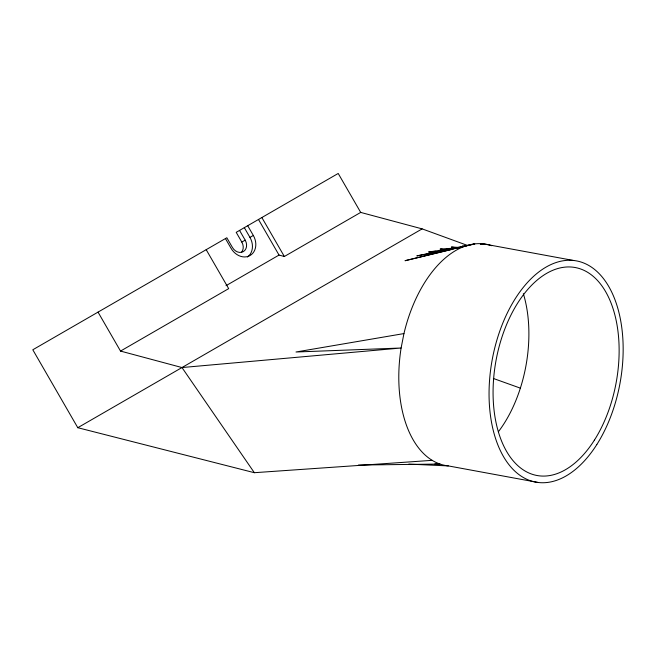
<?xml version="1.0" encoding="UTF-8"?>
<svg xmlns="http://www.w3.org/2000/svg" width="656" height="656" viewBox="0 0 656 656"><rect width="100%" height="100%" fill="white"/><g stroke="black" fill="none" stroke-linecap="round" stroke-linejoin="round"><path stroke-width="0.98" d="M491.688 245.713A112.471 64.977 -79.6 0 0 403.948 333.576L401.111 348.008A112.471 64.977 -79.6 0 0 448.31 465.908L538.584 482.545M241.449 252.339A8.995 7.347 60 0 0 241.818 242.089L245.18 240.153L239.555 230.412M247.394 257.013A15.744 12.858 60 0 0 249.952 237.398L253.323 235.447L247.706 225.705M226.017 285.68L279.03 255.069L284.351 256.496L360.702 212.413L422.152 228.878L467.777 245.533M98.031 312.117L120.524 351.083L228.682 288.632L206.189 249.674M245.18 240.153A8.995 7.347 60 0 1 243.319 251.617A8.995 7.347 60 0 1 232.454 247.501L226.828 237.759L32.8 349.779L77.785 427.704L422.152 228.878M466.031 245.869L405.006 260.719L453.165 249.124M455.133 248.649L474.788 243.917L416.847 255.889L434.994 252.609M480.364 244.409L483.39 243.868L573.664 260.506M403.948 333.576L296.004 352.001L401.111 348.008L181.983 367.549L120.524 351.083M460.463 247.271L428.573 252.002L435.699 251.289M480.397 244.311L483.39 243.868M77.785 427.704L254.339 472.697L432.148 460.34M457.314 247.943L440.119 249.059L442.169 249.075M358.373 465.047L440.004 464.054L434.887 463.923M408.795 464.112L448.31 465.908M460.438 247.484L451.41 247.033L455.444 247.607M462.382 245.885L464.358 246.287M493.369 378.471L520.364 388.139M181.983 367.549L254.339 472.697M360.702 212.413L338.209 173.455L236.201 232.347L241.818 242.089M261.859 217.538L284.351 256.496M258.489 219.481L279.03 255.069M225.434 238.563L231.06 248.304A15.744 12.858 60 0 0 250.067 255.512A15.744 12.858 60 0 0 253.323 235.447M244.327 227.657L249.952 237.398M523.349 293.675A105.723 61.074 -79.6 0 1 498.404 431.722M596.812 444.563A112.471 64.977 -79.6 0 0 581.97 262.351A112.471 64.977 -79.6 0 0 489.606 407.663A112.471 64.977 -79.6 0 0 596.812 444.563M594.369 440.176A105.723 61.074 -79.6 0 0 580.421 268.903A105.723 61.074 -79.6 0 0 493.591 405.49A105.723 61.074 -79.6 0 0 594.369 440.176"/></g></svg>
